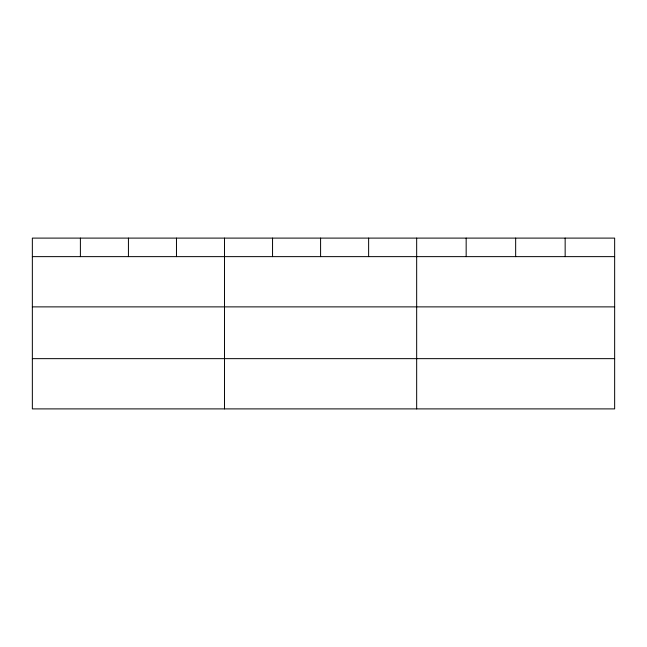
<?xml version="1.0" encoding="UTF-8"?>
<svg xmlns="http://www.w3.org/2000/svg" width="647" height="647" viewBox="0 0 647 647"><rect width="100%" height="100%" fill="white"/><g stroke="black" fill="none" stroke-linecap="round" stroke-linejoin="round"><path stroke-width="0.97" d="M614.65 306.88L614.65 238.104L32.35 238.104L32.35 408.896L614.65 408.896L614.65 306.88L32.35 306.88M32.35 256.633L614.65 256.633M32.35 358.648L614.65 358.648M565.154 238.104L565.154 256.633M515.659 238.104L515.659 256.633M466.163 238.104L466.163 256.633M416.668 238.104L416.668 408.896M368.628 238.104L368.628 256.633M320.588 238.104L320.588 256.633M272.549 238.104L272.549 256.633M224.509 238.104L224.509 408.896M176.469 238.104L176.469 256.633M128.429 238.104L128.429 256.633M80.39 238.104L80.39 256.633"/></g></svg>
